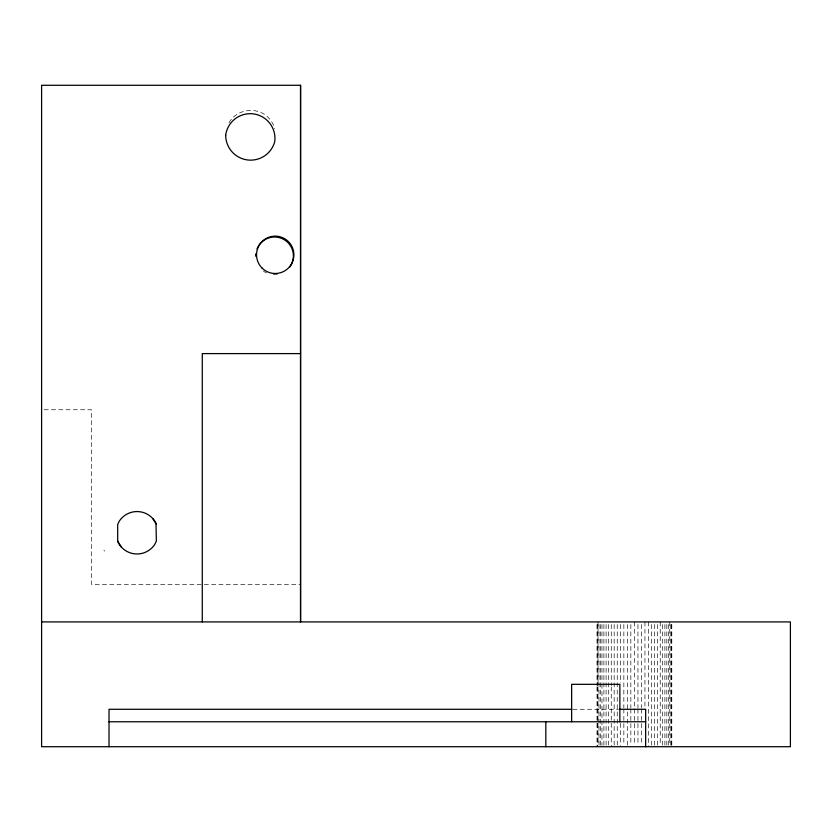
<?xml version="1.0" encoding="UTF-8"?>
<svg xmlns="http://www.w3.org/2000/svg" width="832" height="832" viewBox="0 0 832 832"><rect width="100%" height="100%" fill="white"/><g stroke="black" fill="none" stroke-linecap="round" stroke-linejoin="round"><path stroke-width="0.62" stroke-dasharray="4.16 3.12" d="M229.018 122.72C236.673 108.888 257.317 106.163 268.289 117.551A24.96 24.96 0 0 1 274.747 128.742M44.158 409.76L91.52 409.76L91.52 584.48L300.56 584.48M572.905 709.28L618.436 709.28M104 550.066L104.374 551.158M671.798 624.52L671.798 745.42M671.455 624.52L671.455 745.42M670.79 624.52L670.79 746.72M669.781 621.92L669.781 745.42M668.46 624.52L668.46 745.42M666.827 624.52L666.827 745.42M664.893 624.52L664.893 745.42M662.698 624.52L662.698 745.42M660.234 621.92L660.234 745.42M657.54 624.52L657.54 745.42M654.638 624.52L654.638 745.42M651.56 624.52L651.56 745.42M648.315 621.92L648.315 746.72M644.946 621.92L644.946 707.72M641.482 624.52L641.482 707.72M641.482 709.02L641.482 745.42M637.957 624.52L637.957 707.72M637.957 709.02L637.957 745.42M634.4 621.92L634.4 707.72M634.4 709.02L634.4 745.42M630.843 624.52L630.843 707.72M630.843 709.02L630.843 745.42M627.318 624.52L627.318 745.42M623.854 624.52L623.854 707.72M623.854 709.02L623.854 745.42M620.485 624.52L620.485 683.02M620.485 723.32L620.485 745.42M617.24 624.52L617.24 746.72M614.162 624.52L614.162 745.42M611.26 624.52L611.26 685.62M611.26 686.92L611.26 746.72M608.566 624.52L608.566 745.42M606.102 624.52L606.102 745.42M603.907 624.52L603.907 746.72M601.973 624.52L601.973 683.02M601.973 684.32L601.973 745.42M600.34 624.52L600.34 746.72M599.019 624.52L599.019 745.42M598.01 621.92L598.01 745.42M597.345 624.52L597.345 685.62M597.345 686.92L597.345 746.72M597.002 624.52L597.002 685.62M597.002 686.92L597.002 746.72M277.378 274.508A18.845 18.845 0 0 1 272.459 274.602M266.562 272.938A18.845 18.845 0 0 1 263.38 271.045"/><path stroke-width="1.25" d="M117.686 541.174L117.686 524.451L119.309 521.113A21.216 21.216 0 0 1 155.99 523.245L156.374 541.091L154.762 544.419A21.216 21.216 0 0 1 118.082 542.298L117.686 541.174L121.191 546.874M202.28 621.92L202.28 353.6L300.56 353.6M300.56 85.28L300.56 621.92L300.55 85.28L41.6 85.28L41.6 746.72L790.4 746.72L790.4 621.92L41.6 621.92M571.761 709.28L109.023 709.28L109.023 746.72M619.684 709.28L645.663 709.28L645.663 746.72M109.023 721.76L645.663 721.76M152.88 518.658L156.374 524.358M619.861 721.76L619.861 684.32L571.636 684.32L571.636 721.76M545.823 721.76L545.823 746.72M257.015 248.997A18.845 18.845 0 0 1 283.681 239.377A18.845 18.845 0 0 1 289.734 267.062M255.715 256.235A18.845 18.845 0 0 1 255.83 253.77M225.68 135.2A24.96 24.96 0 0 0 274.747 141.658A24.742 24.742 0 0 0 253.448 113.901A24.742 24.742 0 0 0 225.68 135.2M262.007 268.018A18.678 18.678 0 0 0 293.249 259.646A18.678 18.678 0 0 0 270.379 236.766A18.678 18.678 0 0 0 262.007 268.018"/></g></svg>
